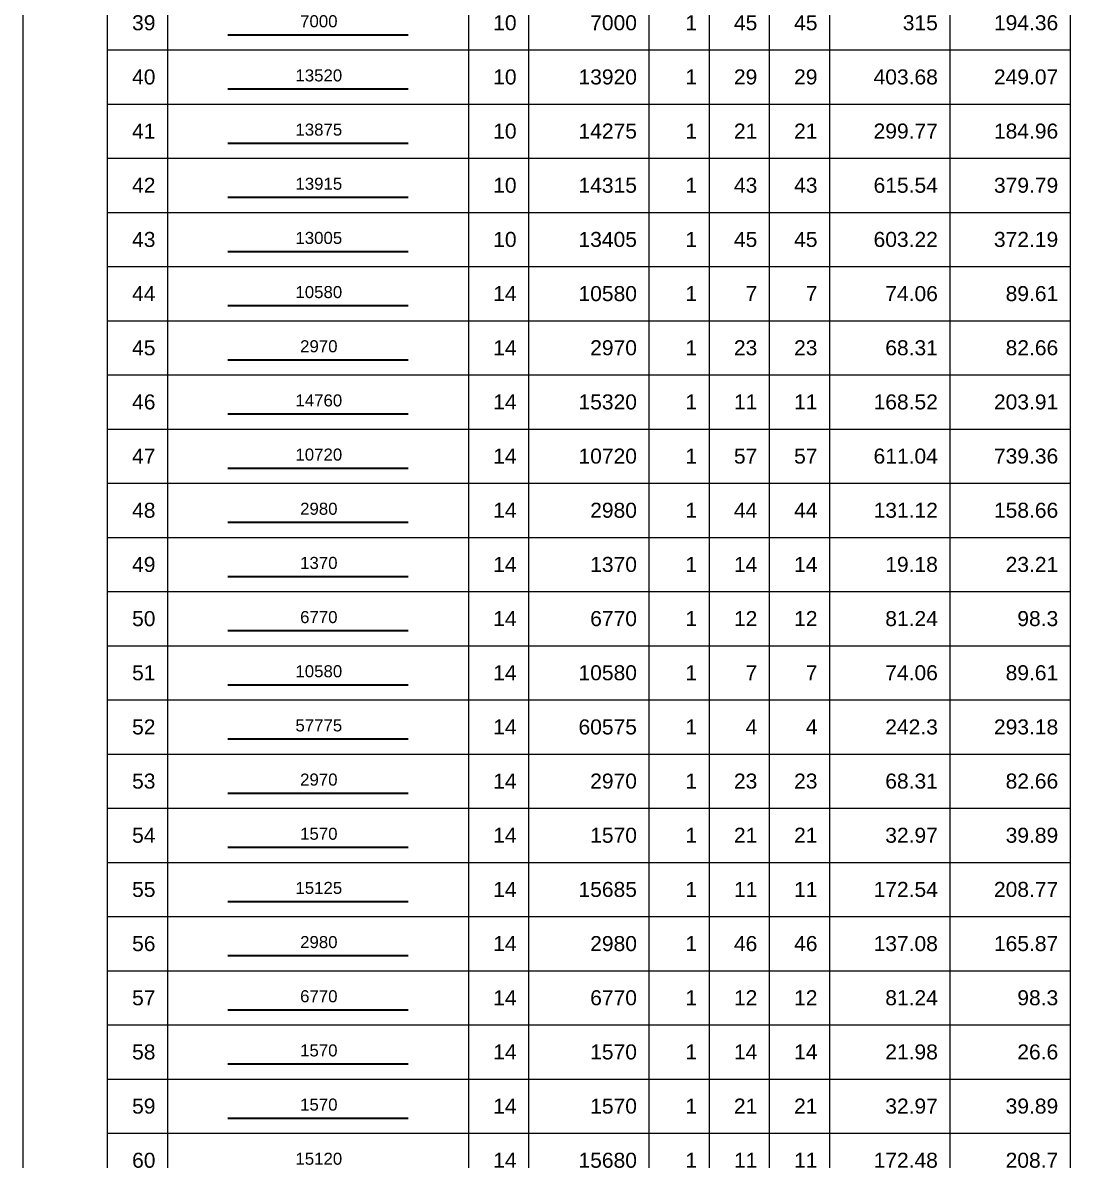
# Model space of a CAD drawing. Header units: millimetres. Extents: x -179076 to 505271, y -35502 to 114955.
# Drawn here: x -34433 to -17028, y 58548 to 77448 of the extents above; entities that cross this region are included whole.
import ezdxf
from ezdxf.enums import TextEntityAlignment as Align

# ---------------------------------------------------------------- set-up
doc = ezdxf.new("R2010")
doc.units = ezdxf.units.MM
for name, color, linetype, lineweight in [('NDC_S_REBAR', 4, 'Continuous', 35), ('NDC_S_VN TEXT', 7, 'Continuous', 20), ('NDC_Table', 3, 'Continuous', 20)]:
    doc.layers.add(name, color=color, linetype=linetype, lineweight=lineweight)
doc.styles.add('ARIAL', font='arial.ttf', dxfattribs={"width": 0.8})

# ---------------------------------------------------------------- blocks, each defined once
blk = doc.blocks.new('dang01')
at = {"layer": 'NDC_S_REBAR'}
blk.add_line((3405, -650), (6405, -650), dxfattribs=at)
at = {"layer": 'NDC_Table'}
for p, q in [((0, 0), (0, -900)), ((1405, 0), (1405, -900)), ((2405, 0), (2405, -900)), ((7405, 0), (7405, -900)), ((8405, 0), (8405, -900)), ((10405, 0), (10405, -900)), ((11405, 0), (11405, -900)), ((12405, 0), (12405, -900)), ((13405, 0), (13405, -900)), ((15405, 0), (15405, -900)), ((17405, 0), (17405, -900)), ((1405, -900), (17405, -900))]:
    blk.add_line(p, q, dxfattribs=at)
at = {"layer": 'NDC_S_VN TEXT', "style": 'ARIAL'}
for p in [(2205, -450), (8205, -450), (10205, -450), (11205, -450), (12205, -450), (13205, -450), (15205, -450), (17205, -450)]:
    blk.add_attdef('D03', text='', height=250, dxfattribs=at).set_placement(p, align=Align.MIDDLE_RIGHT)
blk.add_attdef('00000000', text='', height=200, dxfattribs=at).set_placement((4920, -425), align=Align.MIDDLE_CENTER)

msp = doc.modelspace()

# ---------------------------------------------------------------- block references
at = {"layer": 'NDC_Table'}
ref = msp.add_blockref('dang01', (-34433.5, 77897.7), dxfattribs=at)
ref.add_attrib('D03', '39', dxfattribs={"layer": 'NDC_S_VN TEXT', "height": 250, "style": 'ARIAL'}).set_placement((-32228.2, 77447.7), align=Align.MIDDLE_RIGHT)
ref.add_attrib('00000000', '7000', dxfattribs={"layer": 'NDC_S_VN TEXT', "height": 200, "style": 'ARIAL'}).set_placement((-29513.9, 77473), align=Align.MIDDLE_CENTER)
ref.add_attrib('D03', '10', dxfattribs={"layer": 'NDC_S_VN TEXT', "height": 250, "style": 'ARIAL'}).set_placement((-26228.2, 77447.7), align=Align.MIDDLE_RIGHT)
ref.add_attrib('D03', '7000', dxfattribs={"layer": 'NDC_S_VN TEXT', "height": 250, "style": 'ARIAL'}).set_placement((-24228.2, 77447.7), align=Align.MIDDLE_RIGHT)
ref.add_attrib('D03', '1', dxfattribs={"layer": 'NDC_S_VN TEXT', "height": 250, "style": 'ARIAL'}).set_placement((-23228.2, 77447.7), align=Align.MIDDLE_RIGHT)
ref.add_attrib('D03', '45', dxfattribs={"layer": 'NDC_S_VN TEXT', "height": 250, "style": 'ARIAL'}).set_placement((-22228.2, 77447.7), align=Align.MIDDLE_RIGHT)
ref.add_attrib('D03', '45', dxfattribs={"layer": 'NDC_S_VN TEXT', "height": 250, "style": 'ARIAL'}).set_placement((-21228.2, 77448.1), align=Align.MIDDLE_RIGHT)
ref.add_attrib('D03', '315', dxfattribs={"layer": 'NDC_S_VN TEXT', "height": 250, "style": 'ARIAL'}).set_placement((-19228.2, 77447.7), align=Align.MIDDLE_RIGHT)
ref.add_attrib('D03', '194.36', dxfattribs={"layer": 'NDC_S_VN TEXT', "height": 250, "style": 'ARIAL'}).set_placement((-17228.2, 77447.7), align=Align.MIDDLE_RIGHT)
ref = msp.add_blockref('dang01', (-34433.5, 76997.7), dxfattribs=at)
ref.add_attrib('D03', '40', dxfattribs={"layer": 'NDC_S_VN TEXT', "height": 250, "style": 'ARIAL'}).set_placement((-32228.2, 76547.7), align=Align.MIDDLE_RIGHT)
ref.add_attrib('00000000', '13520', dxfattribs={"layer": 'NDC_S_VN TEXT', "height": 200, "style": 'ARIAL'}).set_placement((-29513.9, 76573), align=Align.MIDDLE_CENTER)
ref.add_attrib('D03', '10', dxfattribs={"layer": 'NDC_S_VN TEXT', "height": 250, "style": 'ARIAL'}).set_placement((-26228.2, 76547.7), align=Align.MIDDLE_RIGHT)
ref.add_attrib('D03', '13920', dxfattribs={"layer": 'NDC_S_VN TEXT', "height": 250, "style": 'ARIAL'}).set_placement((-24228.2, 76547.7), align=Align.MIDDLE_RIGHT)
ref.add_attrib('D03', '1', dxfattribs={"layer": 'NDC_S_VN TEXT', "height": 250, "style": 'ARIAL'}).set_placement((-23228.2, 76547.7), align=Align.MIDDLE_RIGHT)
ref.add_attrib('D03', '29', dxfattribs={"layer": 'NDC_S_VN TEXT', "height": 250, "style": 'ARIAL'}).set_placement((-22228.2, 76547.7), align=Align.MIDDLE_RIGHT)
ref.add_attrib('D03', '29', dxfattribs={"layer": 'NDC_S_VN TEXT', "height": 250, "style": 'ARIAL'}).set_placement((-21228.2, 76548.1), align=Align.MIDDLE_RIGHT)
ref.add_attrib('D03', '403.68', dxfattribs={"layer": 'NDC_S_VN TEXT', "height": 250, "style": 'ARIAL'}).set_placement((-19228.2, 76547.7), align=Align.MIDDLE_RIGHT)
ref.add_attrib('D03', '249.07', dxfattribs={"layer": 'NDC_S_VN TEXT', "height": 250, "style": 'ARIAL'}).set_placement((-17228.2, 76547.7), align=Align.MIDDLE_RIGHT)
ref = msp.add_blockref('dang01', (-34433.5, 76097.7), dxfattribs=at)
ref.add_attrib('D03', '41', dxfattribs={"layer": 'NDC_S_VN TEXT', "height": 250, "style": 'ARIAL'}).set_placement((-32228.2, 75647.7), align=Align.MIDDLE_RIGHT)
ref.add_attrib('00000000', '13875', dxfattribs={"layer": 'NDC_S_VN TEXT', "height": 200, "style": 'ARIAL'}).set_placement((-29513.9, 75673), align=Align.MIDDLE_CENTER)
ref.add_attrib('D03', '10', dxfattribs={"layer": 'NDC_S_VN TEXT', "height": 250, "style": 'ARIAL'}).set_placement((-26228.2, 75647.7), align=Align.MIDDLE_RIGHT)
ref.add_attrib('D03', '14275', dxfattribs={"layer": 'NDC_S_VN TEXT', "height": 250, "style": 'ARIAL'}).set_placement((-24228.2, 75647.7), align=Align.MIDDLE_RIGHT)
ref.add_attrib('D03', '1', dxfattribs={"layer": 'NDC_S_VN TEXT', "height": 250, "style": 'ARIAL'}).set_placement((-23228.2, 75647.7), align=Align.MIDDLE_RIGHT)
ref.add_attrib('D03', '21', dxfattribs={"layer": 'NDC_S_VN TEXT', "height": 250, "style": 'ARIAL'}).set_placement((-22228.2, 75647.7), align=Align.MIDDLE_RIGHT)
ref.add_attrib('D03', '21', dxfattribs={"layer": 'NDC_S_VN TEXT', "height": 250, "style": 'ARIAL'}).set_placement((-21228.2, 75648.1), align=Align.MIDDLE_RIGHT)
ref.add_attrib('D03', '299.77', dxfattribs={"layer": 'NDC_S_VN TEXT', "height": 250, "style": 'ARIAL'}).set_placement((-19228.2, 75647.7), align=Align.MIDDLE_RIGHT)
ref.add_attrib('D03', '184.96', dxfattribs={"layer": 'NDC_S_VN TEXT', "height": 250, "style": 'ARIAL'}).set_placement((-17228.2, 75647.7), align=Align.MIDDLE_RIGHT)
ref = msp.add_blockref('dang01', (-34433.5, 75197.7), dxfattribs=at)
ref.add_attrib('D03', '42', dxfattribs={"layer": 'NDC_S_VN TEXT', "height": 250, "style": 'ARIAL'}).set_placement((-32228.2, 74747.7), align=Align.MIDDLE_RIGHT)
ref.add_attrib('00000000', '13915', dxfattribs={"layer": 'NDC_S_VN TEXT', "height": 200, "style": 'ARIAL'}).set_placement((-29513.9, 74773), align=Align.MIDDLE_CENTER)
ref.add_attrib('D03', '10', dxfattribs={"layer": 'NDC_S_VN TEXT', "height": 250, "style": 'ARIAL'}).set_placement((-26228.2, 74747.7), align=Align.MIDDLE_RIGHT)
ref.add_attrib('D03', '14315', dxfattribs={"layer": 'NDC_S_VN TEXT', "height": 250, "style": 'ARIAL'}).set_placement((-24228.2, 74747.7), align=Align.MIDDLE_RIGHT)
ref.add_attrib('D03', '1', dxfattribs={"layer": 'NDC_S_VN TEXT', "height": 250, "style": 'ARIAL'}).set_placement((-23228.2, 74747.7), align=Align.MIDDLE_RIGHT)
ref.add_attrib('D03', '43', dxfattribs={"layer": 'NDC_S_VN TEXT', "height": 250, "style": 'ARIAL'}).set_placement((-22228.2, 74747.7), align=Align.MIDDLE_RIGHT)
ref.add_attrib('D03', '43', dxfattribs={"layer": 'NDC_S_VN TEXT', "height": 250, "style": 'ARIAL'}).set_placement((-21228.2, 74748.1), align=Align.MIDDLE_RIGHT)
ref.add_attrib('D03', '615.54', dxfattribs={"layer": 'NDC_S_VN TEXT', "height": 250, "style": 'ARIAL'}).set_placement((-19228.2, 74747.7), align=Align.MIDDLE_RIGHT)
ref.add_attrib('D03', '379.79', dxfattribs={"layer": 'NDC_S_VN TEXT', "height": 250, "style": 'ARIAL'}).set_placement((-17228.2, 74747.7), align=Align.MIDDLE_RIGHT)
ref = msp.add_blockref('dang01', (-34433.5, 74297.7), dxfattribs=at)
ref.add_attrib('D03', '43', dxfattribs={"layer": 'NDC_S_VN TEXT', "height": 250, "style": 'ARIAL'}).set_placement((-32228.2, 73847.7), align=Align.MIDDLE_RIGHT)
ref.add_attrib('00000000', '13005', dxfattribs={"layer": 'NDC_S_VN TEXT', "height": 200, "style": 'ARIAL'}).set_placement((-29513.9, 73873), align=Align.MIDDLE_CENTER)
ref.add_attrib('D03', '10', dxfattribs={"layer": 'NDC_S_VN TEXT', "height": 250, "style": 'ARIAL'}).set_placement((-26228.2, 73847.7), align=Align.MIDDLE_RIGHT)
ref.add_attrib('D03', '13405', dxfattribs={"layer": 'NDC_S_VN TEXT', "height": 250, "style": 'ARIAL'}).set_placement((-24228.2, 73847.7), align=Align.MIDDLE_RIGHT)
ref.add_attrib('D03', '1', dxfattribs={"layer": 'NDC_S_VN TEXT', "height": 250, "style": 'ARIAL'}).set_placement((-23228.2, 73847.7), align=Align.MIDDLE_RIGHT)
ref.add_attrib('D03', '45', dxfattribs={"layer": 'NDC_S_VN TEXT', "height": 250, "style": 'ARIAL'}).set_placement((-22228.2, 73847.7), align=Align.MIDDLE_RIGHT)
ref.add_attrib('D03', '45', dxfattribs={"layer": 'NDC_S_VN TEXT', "height": 250, "style": 'ARIAL'}).set_placement((-21228.2, 73848.1), align=Align.MIDDLE_RIGHT)
ref.add_attrib('D03', '603.22', dxfattribs={"layer": 'NDC_S_VN TEXT', "height": 250, "style": 'ARIAL'}).set_placement((-19228.2, 73847.7), align=Align.MIDDLE_RIGHT)
ref.add_attrib('D03', '372.19', dxfattribs={"layer": 'NDC_S_VN TEXT', "height": 250, "style": 'ARIAL'}).set_placement((-17228.2, 73847.7), align=Align.MIDDLE_RIGHT)
ref = msp.add_blockref('dang01', (-34433.5, 73397.7), dxfattribs=at)
ref.add_attrib('D03', '44', dxfattribs={"layer": 'NDC_S_VN TEXT', "height": 250, "style": 'ARIAL'}).set_placement((-32228.2, 72947.7), align=Align.MIDDLE_RIGHT)
ref.add_attrib('00000000', '10580', dxfattribs={"layer": 'NDC_S_VN TEXT', "height": 200, "style": 'ARIAL'}).set_placement((-29513.9, 72973), align=Align.MIDDLE_CENTER)
ref.add_attrib('D03', '14', dxfattribs={"layer": 'NDC_S_VN TEXT', "height": 250, "style": 'ARIAL'}).set_placement((-26228.2, 72947.7), align=Align.MIDDLE_RIGHT)
ref.add_attrib('D03', '10580', dxfattribs={"layer": 'NDC_S_VN TEXT', "height": 250, "style": 'ARIAL'}).set_placement((-24228.2, 72947.7), align=Align.MIDDLE_RIGHT)
ref.add_attrib('D03', '1', dxfattribs={"layer": 'NDC_S_VN TEXT', "height": 250, "style": 'ARIAL'}).set_placement((-23228.2, 72947.7), align=Align.MIDDLE_RIGHT)
ref.add_attrib('D03', '7', dxfattribs={"layer": 'NDC_S_VN TEXT', "height": 250, "style": 'ARIAL'}).set_placement((-22228.2, 72947.7), align=Align.MIDDLE_RIGHT)
ref.add_attrib('D03', '7', dxfattribs={"layer": 'NDC_S_VN TEXT', "height": 250, "style": 'ARIAL'}).set_placement((-21228.2, 72948.1), align=Align.MIDDLE_RIGHT)
ref.add_attrib('D03', '74.06', dxfattribs={"layer": 'NDC_S_VN TEXT', "height": 250, "style": 'ARIAL'}).set_placement((-19228.2, 72947.7), align=Align.MIDDLE_RIGHT)
ref.add_attrib('D03', '89.61', dxfattribs={"layer": 'NDC_S_VN TEXT', "height": 250, "style": 'ARIAL'}).set_placement((-17228.2, 72947.7), align=Align.MIDDLE_RIGHT)
ref = msp.add_blockref('dang01', (-34433.5, 72497.7), dxfattribs=at)
ref.add_attrib('D03', '45', dxfattribs={"layer": 'NDC_S_VN TEXT', "height": 250, "style": 'ARIAL'}).set_placement((-32228.2, 72047.7), align=Align.MIDDLE_RIGHT)
ref.add_attrib('00000000', '2970', dxfattribs={"layer": 'NDC_S_VN TEXT', "height": 200, "style": 'ARIAL'}).set_placement((-29513.9, 72073), align=Align.MIDDLE_CENTER)
ref.add_attrib('D03', '14', dxfattribs={"layer": 'NDC_S_VN TEXT', "height": 250, "style": 'ARIAL'}).set_placement((-26228.2, 72047.7), align=Align.MIDDLE_RIGHT)
ref.add_attrib('D03', '2970', dxfattribs={"layer": 'NDC_S_VN TEXT', "height": 250, "style": 'ARIAL'}).set_placement((-24228.2, 72047.7), align=Align.MIDDLE_RIGHT)
ref.add_attrib('D03', '1', dxfattribs={"layer": 'NDC_S_VN TEXT', "height": 250, "style": 'ARIAL'}).set_placement((-23228.2, 72047.7), align=Align.MIDDLE_RIGHT)
ref.add_attrib('D03', '23', dxfattribs={"layer": 'NDC_S_VN TEXT', "height": 250, "style": 'ARIAL'}).set_placement((-22228.2, 72047.7), align=Align.MIDDLE_RIGHT)
ref.add_attrib('D03', '23', dxfattribs={"layer": 'NDC_S_VN TEXT', "height": 250, "style": 'ARIAL'}).set_placement((-21228.2, 72048.1), align=Align.MIDDLE_RIGHT)
ref.add_attrib('D03', '68.31', dxfattribs={"layer": 'NDC_S_VN TEXT', "height": 250, "style": 'ARIAL'}).set_placement((-19228.2, 72047.7), align=Align.MIDDLE_RIGHT)
ref.add_attrib('D03', '82.66', dxfattribs={"layer": 'NDC_S_VN TEXT', "height": 250, "style": 'ARIAL'}).set_placement((-17228.2, 72047.7), align=Align.MIDDLE_RIGHT)
ref = msp.add_blockref('dang01', (-34433.5, 71597.7), dxfattribs=at)
ref.add_attrib('D03', '46', dxfattribs={"layer": 'NDC_S_VN TEXT', "height": 250, "style": 'ARIAL'}).set_placement((-32228.2, 71147.7), align=Align.MIDDLE_RIGHT)
ref.add_attrib('00000000', '14760', dxfattribs={"layer": 'NDC_S_VN TEXT', "height": 200, "style": 'ARIAL'}).set_placement((-29513.9, 71173), align=Align.MIDDLE_CENTER)
ref.add_attrib('D03', '14', dxfattribs={"layer": 'NDC_S_VN TEXT', "height": 250, "style": 'ARIAL'}).set_placement((-26228.2, 71147.7), align=Align.MIDDLE_RIGHT)
ref.add_attrib('D03', '15320', dxfattribs={"layer": 'NDC_S_VN TEXT', "height": 250, "style": 'ARIAL'}).set_placement((-24228.2, 71147.7), align=Align.MIDDLE_RIGHT)
ref.add_attrib('D03', '1', dxfattribs={"layer": 'NDC_S_VN TEXT', "height": 250, "style": 'ARIAL'}).set_placement((-23228.2, 71147.7), align=Align.MIDDLE_RIGHT)
ref.add_attrib('D03', '11', dxfattribs={"layer": 'NDC_S_VN TEXT', "height": 250, "style": 'ARIAL'}).set_placement((-22228.2, 71147.7), align=Align.MIDDLE_RIGHT)
ref.add_attrib('D03', '11', dxfattribs={"layer": 'NDC_S_VN TEXT', "height": 250, "style": 'ARIAL'}).set_placement((-21228.2, 71148.1), align=Align.MIDDLE_RIGHT)
ref.add_attrib('D03', '168.52', dxfattribs={"layer": 'NDC_S_VN TEXT', "height": 250, "style": 'ARIAL'}).set_placement((-19228.2, 71147.7), align=Align.MIDDLE_RIGHT)
ref.add_attrib('D03', '203.91', dxfattribs={"layer": 'NDC_S_VN TEXT', "height": 250, "style": 'ARIAL'}).set_placement((-17228.2, 71147.7), align=Align.MIDDLE_RIGHT)
ref = msp.add_blockref('dang01', (-34433.5, 70697.7), dxfattribs=at)
ref.add_attrib('D03', '47', dxfattribs={"layer": 'NDC_S_VN TEXT', "height": 250, "style": 'ARIAL'}).set_placement((-32228.2, 70247.7), align=Align.MIDDLE_RIGHT)
ref.add_attrib('00000000', '10720', dxfattribs={"layer": 'NDC_S_VN TEXT', "height": 200, "style": 'ARIAL'}).set_placement((-29513.9, 70273), align=Align.MIDDLE_CENTER)
ref.add_attrib('D03', '14', dxfattribs={"layer": 'NDC_S_VN TEXT', "height": 250, "style": 'ARIAL'}).set_placement((-26228.2, 70247.7), align=Align.MIDDLE_RIGHT)
ref.add_attrib('D03', '10720', dxfattribs={"layer": 'NDC_S_VN TEXT', "height": 250, "style": 'ARIAL'}).set_placement((-24228.2, 70247.7), align=Align.MIDDLE_RIGHT)
ref.add_attrib('D03', '1', dxfattribs={"layer": 'NDC_S_VN TEXT', "height": 250, "style": 'ARIAL'}).set_placement((-23228.2, 70247.7), align=Align.MIDDLE_RIGHT)
ref.add_attrib('D03', '57', dxfattribs={"layer": 'NDC_S_VN TEXT', "height": 250, "style": 'ARIAL'}).set_placement((-22228.2, 70247.7), align=Align.MIDDLE_RIGHT)
ref.add_attrib('D03', '57', dxfattribs={"layer": 'NDC_S_VN TEXT', "height": 250, "style": 'ARIAL'}).set_placement((-21228.2, 70248.1), align=Align.MIDDLE_RIGHT)
ref.add_attrib('D03', '611.04', dxfattribs={"layer": 'NDC_S_VN TEXT', "height": 250, "style": 'ARIAL'}).set_placement((-19228.2, 70247.7), align=Align.MIDDLE_RIGHT)
ref.add_attrib('D03', '739.36', dxfattribs={"layer": 'NDC_S_VN TEXT', "height": 250, "style": 'ARIAL'}).set_placement((-17228.2, 70247.7), align=Align.MIDDLE_RIGHT)
ref = msp.add_blockref('dang01', (-34433.5, 69797.7), dxfattribs=at)
ref.add_attrib('D03', '48', dxfattribs={"layer": 'NDC_S_VN TEXT', "height": 250, "style": 'ARIAL'}).set_placement((-32228.2, 69347.7), align=Align.MIDDLE_RIGHT)
ref.add_attrib('00000000', '2980', dxfattribs={"layer": 'NDC_S_VN TEXT', "height": 200, "style": 'ARIAL'}).set_placement((-29513.9, 69373), align=Align.MIDDLE_CENTER)
ref.add_attrib('D03', '14', dxfattribs={"layer": 'NDC_S_VN TEXT', "height": 250, "style": 'ARIAL'}).set_placement((-26228.2, 69347.7), align=Align.MIDDLE_RIGHT)
ref.add_attrib('D03', '2980', dxfattribs={"layer": 'NDC_S_VN TEXT', "height": 250, "style": 'ARIAL'}).set_placement((-24228.2, 69347.7), align=Align.MIDDLE_RIGHT)
ref.add_attrib('D03', '1', dxfattribs={"layer": 'NDC_S_VN TEXT', "height": 250, "style": 'ARIAL'}).set_placement((-23228.2, 69347.7), align=Align.MIDDLE_RIGHT)
ref.add_attrib('D03', '44', dxfattribs={"layer": 'NDC_S_VN TEXT', "height": 250, "style": 'ARIAL'}).set_placement((-22228.2, 69347.7), align=Align.MIDDLE_RIGHT)
ref.add_attrib('D03', '44', dxfattribs={"layer": 'NDC_S_VN TEXT', "height": 250, "style": 'ARIAL'}).set_placement((-21228.2, 69348.1), align=Align.MIDDLE_RIGHT)
ref.add_attrib('D03', '131.12', dxfattribs={"layer": 'NDC_S_VN TEXT', "height": 250, "style": 'ARIAL'}).set_placement((-19228.2, 69347.7), align=Align.MIDDLE_RIGHT)
ref.add_attrib('D03', '158.66', dxfattribs={"layer": 'NDC_S_VN TEXT', "height": 250, "style": 'ARIAL'}).set_placement((-17228.2, 69347.7), align=Align.MIDDLE_RIGHT)
ref = msp.add_blockref('dang01', (-34433.5, 68897.7), dxfattribs=at)
ref.add_attrib('D03', '49', dxfattribs={"layer": 'NDC_S_VN TEXT', "height": 250, "style": 'ARIAL'}).set_placement((-32228.2, 68447.7), align=Align.MIDDLE_RIGHT)
ref.add_attrib('00000000', '1370', dxfattribs={"layer": 'NDC_S_VN TEXT', "height": 200, "style": 'ARIAL'}).set_placement((-29513.9, 68473), align=Align.MIDDLE_CENTER)
ref.add_attrib('D03', '14', dxfattribs={"layer": 'NDC_S_VN TEXT', "height": 250, "style": 'ARIAL'}).set_placement((-26228.2, 68447.7), align=Align.MIDDLE_RIGHT)
ref.add_attrib('D03', '1370', dxfattribs={"layer": 'NDC_S_VN TEXT', "height": 250, "style": 'ARIAL'}).set_placement((-24228.2, 68447.7), align=Align.MIDDLE_RIGHT)
ref.add_attrib('D03', '1', dxfattribs={"layer": 'NDC_S_VN TEXT', "height": 250, "style": 'ARIAL'}).set_placement((-23228.2, 68447.7), align=Align.MIDDLE_RIGHT)
ref.add_attrib('D03', '14', dxfattribs={"layer": 'NDC_S_VN TEXT', "height": 250, "style": 'ARIAL'}).set_placement((-22228.2, 68447.7), align=Align.MIDDLE_RIGHT)
ref.add_attrib('D03', '14', dxfattribs={"layer": 'NDC_S_VN TEXT', "height": 250, "style": 'ARIAL'}).set_placement((-21228.2, 68448.1), align=Align.MIDDLE_RIGHT)
ref.add_attrib('D03', '19.18', dxfattribs={"layer": 'NDC_S_VN TEXT', "height": 250, "style": 'ARIAL'}).set_placement((-19228.2, 68447.7), align=Align.MIDDLE_RIGHT)
ref.add_attrib('D03', '23.21', dxfattribs={"layer": 'NDC_S_VN TEXT', "height": 250, "style": 'ARIAL'}).set_placement((-17228.2, 68447.7), align=Align.MIDDLE_RIGHT)
ref = msp.add_blockref('dang01', (-34433.5, 67997.7), dxfattribs=at)
ref.add_attrib('D03', '50', dxfattribs={"layer": 'NDC_S_VN TEXT', "height": 250, "style": 'ARIAL'}).set_placement((-32228.2, 67547.7), align=Align.MIDDLE_RIGHT)
ref.add_attrib('00000000', '6770', dxfattribs={"layer": 'NDC_S_VN TEXT', "height": 200, "style": 'ARIAL'}).set_placement((-29513.9, 67573), align=Align.MIDDLE_CENTER)
ref.add_attrib('D03', '14', dxfattribs={"layer": 'NDC_S_VN TEXT', "height": 250, "style": 'ARIAL'}).set_placement((-26228.2, 67547.7), align=Align.MIDDLE_RIGHT)
ref.add_attrib('D03', '6770', dxfattribs={"layer": 'NDC_S_VN TEXT', "height": 250, "style": 'ARIAL'}).set_placement((-24228.2, 67547.7), align=Align.MIDDLE_RIGHT)
ref.add_attrib('D03', '1', dxfattribs={"layer": 'NDC_S_VN TEXT', "height": 250, "style": 'ARIAL'}).set_placement((-23228.2, 67547.7), align=Align.MIDDLE_RIGHT)
ref.add_attrib('D03', '12', dxfattribs={"layer": 'NDC_S_VN TEXT', "height": 250, "style": 'ARIAL'}).set_placement((-22228.2, 67547.7), align=Align.MIDDLE_RIGHT)
ref.add_attrib('D03', '12', dxfattribs={"layer": 'NDC_S_VN TEXT', "height": 250, "style": 'ARIAL'}).set_placement((-21228.2, 67548.1), align=Align.MIDDLE_RIGHT)
ref.add_attrib('D03', '81.24', dxfattribs={"layer": 'NDC_S_VN TEXT', "height": 250, "style": 'ARIAL'}).set_placement((-19228.2, 67547.7), align=Align.MIDDLE_RIGHT)
ref.add_attrib('D03', '98.3', dxfattribs={"layer": 'NDC_S_VN TEXT', "height": 250, "style": 'ARIAL'}).set_placement((-17228.2, 67547.7), align=Align.MIDDLE_RIGHT)
ref = msp.add_blockref('dang01', (-34433.5, 67097.7), dxfattribs=at)
ref.add_attrib('D03', '51', dxfattribs={"layer": 'NDC_S_VN TEXT', "height": 250, "style": 'ARIAL'}).set_placement((-32228.2, 66647.7), align=Align.MIDDLE_RIGHT)
ref.add_attrib('00000000', '10580', dxfattribs={"layer": 'NDC_S_VN TEXT', "height": 200, "style": 'ARIAL'}).set_placement((-29513.9, 66673), align=Align.MIDDLE_CENTER)
ref.add_attrib('D03', '14', dxfattribs={"layer": 'NDC_S_VN TEXT', "height": 250, "style": 'ARIAL'}).set_placement((-26228.2, 66647.7), align=Align.MIDDLE_RIGHT)
ref.add_attrib('D03', '10580', dxfattribs={"layer": 'NDC_S_VN TEXT', "height": 250, "style": 'ARIAL'}).set_placement((-24228.2, 66647.7), align=Align.MIDDLE_RIGHT)
ref.add_attrib('D03', '1', dxfattribs={"layer": 'NDC_S_VN TEXT', "height": 250, "style": 'ARIAL'}).set_placement((-23228.2, 66647.7), align=Align.MIDDLE_RIGHT)
ref.add_attrib('D03', '7', dxfattribs={"layer": 'NDC_S_VN TEXT', "height": 250, "style": 'ARIAL'}).set_placement((-22228.2, 66647.7), align=Align.MIDDLE_RIGHT)
ref.add_attrib('D03', '7', dxfattribs={"layer": 'NDC_S_VN TEXT', "height": 250, "style": 'ARIAL'}).set_placement((-21228.2, 66648.1), align=Align.MIDDLE_RIGHT)
ref.add_attrib('D03', '74.06', dxfattribs={"layer": 'NDC_S_VN TEXT', "height": 250, "style": 'ARIAL'}).set_placement((-19228.2, 66647.7), align=Align.MIDDLE_RIGHT)
ref.add_attrib('D03', '89.61', dxfattribs={"layer": 'NDC_S_VN TEXT', "height": 250, "style": 'ARIAL'}).set_placement((-17228.2, 66647.7), align=Align.MIDDLE_RIGHT)
ref = msp.add_blockref('dang01', (-34433.5, 66197.7), dxfattribs=at)
ref.add_attrib('D03', '52', dxfattribs={"layer": 'NDC_S_VN TEXT', "height": 250, "style": 'ARIAL'}).set_placement((-32228.2, 65747.7), align=Align.MIDDLE_RIGHT)
ref.add_attrib('00000000', '57775', dxfattribs={"layer": 'NDC_S_VN TEXT', "height": 200, "style": 'ARIAL'}).set_placement((-29513.9, 65773), align=Align.MIDDLE_CENTER)
ref.add_attrib('D03', '14', dxfattribs={"layer": 'NDC_S_VN TEXT', "height": 250, "style": 'ARIAL'}).set_placement((-26228.2, 65747.7), align=Align.MIDDLE_RIGHT)
ref.add_attrib('D03', '60575', dxfattribs={"layer": 'NDC_S_VN TEXT', "height": 250, "style": 'ARIAL'}).set_placement((-24228.2, 65747.7), align=Align.MIDDLE_RIGHT)
ref.add_attrib('D03', '1', dxfattribs={"layer": 'NDC_S_VN TEXT', "height": 250, "style": 'ARIAL'}).set_placement((-23228.2, 65747.7), align=Align.MIDDLE_RIGHT)
ref.add_attrib('D03', '4', dxfattribs={"layer": 'NDC_S_VN TEXT', "height": 250, "style": 'ARIAL'}).set_placement((-22228.2, 65747.7), align=Align.MIDDLE_RIGHT)
ref.add_attrib('D03', '4', dxfattribs={"layer": 'NDC_S_VN TEXT', "height": 250, "style": 'ARIAL'}).set_placement((-21228.2, 65748.1), align=Align.MIDDLE_RIGHT)
ref.add_attrib('D03', '242.3', dxfattribs={"layer": 'NDC_S_VN TEXT', "height": 250, "style": 'ARIAL'}).set_placement((-19228.2, 65747.7), align=Align.MIDDLE_RIGHT)
ref.add_attrib('D03', '293.18', dxfattribs={"layer": 'NDC_S_VN TEXT', "height": 250, "style": 'ARIAL'}).set_placement((-17228.2, 65747.7), align=Align.MIDDLE_RIGHT)
ref = msp.add_blockref('dang01', (-34433.5, 65297.7), dxfattribs=at)
ref.add_attrib('D03', '53', dxfattribs={"layer": 'NDC_S_VN TEXT', "height": 250, "style": 'ARIAL'}).set_placement((-32228.2, 64847.7), align=Align.MIDDLE_RIGHT)
ref.add_attrib('00000000', '2970', dxfattribs={"layer": 'NDC_S_VN TEXT', "height": 200, "style": 'ARIAL'}).set_placement((-29513.9, 64873), align=Align.MIDDLE_CENTER)
ref.add_attrib('D03', '14', dxfattribs={"layer": 'NDC_S_VN TEXT', "height": 250, "style": 'ARIAL'}).set_placement((-26228.2, 64847.7), align=Align.MIDDLE_RIGHT)
ref.add_attrib('D03', '2970', dxfattribs={"layer": 'NDC_S_VN TEXT', "height": 250, "style": 'ARIAL'}).set_placement((-24228.2, 64847.7), align=Align.MIDDLE_RIGHT)
ref.add_attrib('D03', '1', dxfattribs={"layer": 'NDC_S_VN TEXT', "height": 250, "style": 'ARIAL'}).set_placement((-23228.2, 64847.7), align=Align.MIDDLE_RIGHT)
ref.add_attrib('D03', '23', dxfattribs={"layer": 'NDC_S_VN TEXT', "height": 250, "style": 'ARIAL'}).set_placement((-22228.2, 64847.7), align=Align.MIDDLE_RIGHT)
ref.add_attrib('D03', '23', dxfattribs={"layer": 'NDC_S_VN TEXT', "height": 250, "style": 'ARIAL'}).set_placement((-21228.2, 64848.1), align=Align.MIDDLE_RIGHT)
ref.add_attrib('D03', '68.31', dxfattribs={"layer": 'NDC_S_VN TEXT', "height": 250, "style": 'ARIAL'}).set_placement((-19228.2, 64847.7), align=Align.MIDDLE_RIGHT)
ref.add_attrib('D03', '82.66', dxfattribs={"layer": 'NDC_S_VN TEXT', "height": 250, "style": 'ARIAL'}).set_placement((-17228.2, 64847.7), align=Align.MIDDLE_RIGHT)
ref = msp.add_blockref('dang01', (-34433.5, 64397.7), dxfattribs=at)
ref.add_attrib('D03', '54', dxfattribs={"layer": 'NDC_S_VN TEXT', "height": 250, "style": 'ARIAL'}).set_placement((-32228.2, 63947.7), align=Align.MIDDLE_RIGHT)
ref.add_attrib('00000000', '1570', dxfattribs={"layer": 'NDC_S_VN TEXT', "height": 200, "style": 'ARIAL'}).set_placement((-29513.9, 63973), align=Align.MIDDLE_CENTER)
ref.add_attrib('D03', '14', dxfattribs={"layer": 'NDC_S_VN TEXT', "height": 250, "style": 'ARIAL'}).set_placement((-26228.2, 63947.7), align=Align.MIDDLE_RIGHT)
ref.add_attrib('D03', '1570', dxfattribs={"layer": 'NDC_S_VN TEXT', "height": 250, "style": 'ARIAL'}).set_placement((-24228.2, 63947.7), align=Align.MIDDLE_RIGHT)
ref.add_attrib('D03', '1', dxfattribs={"layer": 'NDC_S_VN TEXT', "height": 250, "style": 'ARIAL'}).set_placement((-23228.2, 63947.7), align=Align.MIDDLE_RIGHT)
ref.add_attrib('D03', '21', dxfattribs={"layer": 'NDC_S_VN TEXT', "height": 250, "style": 'ARIAL'}).set_placement((-22228.2, 63947.7), align=Align.MIDDLE_RIGHT)
ref.add_attrib('D03', '21', dxfattribs={"layer": 'NDC_S_VN TEXT', "height": 250, "style": 'ARIAL'}).set_placement((-21228.2, 63948.1), align=Align.MIDDLE_RIGHT)
ref.add_attrib('D03', '32.97', dxfattribs={"layer": 'NDC_S_VN TEXT', "height": 250, "style": 'ARIAL'}).set_placement((-19228.2, 63947.7), align=Align.MIDDLE_RIGHT)
ref.add_attrib('D03', '39.89', dxfattribs={"layer": 'NDC_S_VN TEXT', "height": 250, "style": 'ARIAL'}).set_placement((-17228.2, 63947.7), align=Align.MIDDLE_RIGHT)
ref = msp.add_blockref('dang01', (-34433.5, 63497.7), dxfattribs=at)
ref.add_attrib('D03', '55', dxfattribs={"layer": 'NDC_S_VN TEXT', "height": 250, "style": 'ARIAL'}).set_placement((-32228.2, 63047.7), align=Align.MIDDLE_RIGHT)
ref.add_attrib('00000000', '15125', dxfattribs={"layer": 'NDC_S_VN TEXT', "height": 200, "style": 'ARIAL'}).set_placement((-29513.9, 63073), align=Align.MIDDLE_CENTER)
ref.add_attrib('D03', '14', dxfattribs={"layer": 'NDC_S_VN TEXT', "height": 250, "style": 'ARIAL'}).set_placement((-26228.2, 63047.7), align=Align.MIDDLE_RIGHT)
ref.add_attrib('D03', '15685', dxfattribs={"layer": 'NDC_S_VN TEXT', "height": 250, "style": 'ARIAL'}).set_placement((-24228.2, 63047.7), align=Align.MIDDLE_RIGHT)
ref.add_attrib('D03', '1', dxfattribs={"layer": 'NDC_S_VN TEXT', "height": 250, "style": 'ARIAL'}).set_placement((-23228.2, 63047.7), align=Align.MIDDLE_RIGHT)
ref.add_attrib('D03', '11', dxfattribs={"layer": 'NDC_S_VN TEXT', "height": 250, "style": 'ARIAL'}).set_placement((-22228.2, 63047.7), align=Align.MIDDLE_RIGHT)
ref.add_attrib('D03', '11', dxfattribs={"layer": 'NDC_S_VN TEXT', "height": 250, "style": 'ARIAL'}).set_placement((-21228.2, 63048.1), align=Align.MIDDLE_RIGHT)
ref.add_attrib('D03', '172.54', dxfattribs={"layer": 'NDC_S_VN TEXT', "height": 250, "style": 'ARIAL'}).set_placement((-19228.2, 63047.7), align=Align.MIDDLE_RIGHT)
ref.add_attrib('D03', '208.77', dxfattribs={"layer": 'NDC_S_VN TEXT', "height": 250, "style": 'ARIAL'}).set_placement((-17228.2, 63047.7), align=Align.MIDDLE_RIGHT)
ref = msp.add_blockref('dang01', (-34433.5, 62597.7), dxfattribs=at)
ref.add_attrib('D03', '56', dxfattribs={"layer": 'NDC_S_VN TEXT', "height": 250, "style": 'ARIAL'}).set_placement((-32228.2, 62147.7), align=Align.MIDDLE_RIGHT)
ref.add_attrib('00000000', '2980', dxfattribs={"layer": 'NDC_S_VN TEXT', "height": 200, "style": 'ARIAL'}).set_placement((-29513.9, 62173), align=Align.MIDDLE_CENTER)
ref.add_attrib('D03', '14', dxfattribs={"layer": 'NDC_S_VN TEXT', "height": 250, "style": 'ARIAL'}).set_placement((-26228.2, 62147.7), align=Align.MIDDLE_RIGHT)
ref.add_attrib('D03', '2980', dxfattribs={"layer": 'NDC_S_VN TEXT', "height": 250, "style": 'ARIAL'}).set_placement((-24228.2, 62147.7), align=Align.MIDDLE_RIGHT)
ref.add_attrib('D03', '1', dxfattribs={"layer": 'NDC_S_VN TEXT', "height": 250, "style": 'ARIAL'}).set_placement((-23228.2, 62147.7), align=Align.MIDDLE_RIGHT)
ref.add_attrib('D03', '46', dxfattribs={"layer": 'NDC_S_VN TEXT', "height": 250, "style": 'ARIAL'}).set_placement((-22228.2, 62147.7), align=Align.MIDDLE_RIGHT)
ref.add_attrib('D03', '46', dxfattribs={"layer": 'NDC_S_VN TEXT', "height": 250, "style": 'ARIAL'}).set_placement((-21228.2, 62148.1), align=Align.MIDDLE_RIGHT)
ref.add_attrib('D03', '137.08', dxfattribs={"layer": 'NDC_S_VN TEXT', "height": 250, "style": 'ARIAL'}).set_placement((-19228.2, 62147.7), align=Align.MIDDLE_RIGHT)
ref.add_attrib('D03', '165.87', dxfattribs={"layer": 'NDC_S_VN TEXT', "height": 250, "style": 'ARIAL'}).set_placement((-17228.2, 62147.7), align=Align.MIDDLE_RIGHT)
ref = msp.add_blockref('dang01', (-34433.5, 61697.7), dxfattribs=at)
ref.add_attrib('D03', '57', dxfattribs={"layer": 'NDC_S_VN TEXT', "height": 250, "style": 'ARIAL'}).set_placement((-32228.2, 61247.7), align=Align.MIDDLE_RIGHT)
ref.add_attrib('00000000', '6770', dxfattribs={"layer": 'NDC_S_VN TEXT', "height": 200, "style": 'ARIAL'}).set_placement((-29513.9, 61273), align=Align.MIDDLE_CENTER)
ref.add_attrib('D03', '14', dxfattribs={"layer": 'NDC_S_VN TEXT', "height": 250, "style": 'ARIAL'}).set_placement((-26228.2, 61247.7), align=Align.MIDDLE_RIGHT)
ref.add_attrib('D03', '6770', dxfattribs={"layer": 'NDC_S_VN TEXT', "height": 250, "style": 'ARIAL'}).set_placement((-24228.2, 61247.7), align=Align.MIDDLE_RIGHT)
ref.add_attrib('D03', '1', dxfattribs={"layer": 'NDC_S_VN TEXT', "height": 250, "style": 'ARIAL'}).set_placement((-23228.2, 61247.7), align=Align.MIDDLE_RIGHT)
ref.add_attrib('D03', '12', dxfattribs={"layer": 'NDC_S_VN TEXT', "height": 250, "style": 'ARIAL'}).set_placement((-22228.2, 61247.7), align=Align.MIDDLE_RIGHT)
ref.add_attrib('D03', '12', dxfattribs={"layer": 'NDC_S_VN TEXT', "height": 250, "style": 'ARIAL'}).set_placement((-21228.2, 61248.1), align=Align.MIDDLE_RIGHT)
ref.add_attrib('D03', '81.24', dxfattribs={"layer": 'NDC_S_VN TEXT', "height": 250, "style": 'ARIAL'}).set_placement((-19228.2, 61247.7), align=Align.MIDDLE_RIGHT)
ref.add_attrib('D03', '98.3', dxfattribs={"layer": 'NDC_S_VN TEXT', "height": 250, "style": 'ARIAL'}).set_placement((-17228.2, 61247.7), align=Align.MIDDLE_RIGHT)
ref = msp.add_blockref('dang01', (-34433.5, 60797.7), dxfattribs=at)
ref.add_attrib('D03', '58', dxfattribs={"layer": 'NDC_S_VN TEXT', "height": 250, "style": 'ARIAL'}).set_placement((-32228.2, 60347.7), align=Align.MIDDLE_RIGHT)
ref.add_attrib('00000000', '1570', dxfattribs={"layer": 'NDC_S_VN TEXT', "height": 200, "style": 'ARIAL'}).set_placement((-29513.9, 60373), align=Align.MIDDLE_CENTER)
ref.add_attrib('D03', '14', dxfattribs={"layer": 'NDC_S_VN TEXT', "height": 250, "style": 'ARIAL'}).set_placement((-26228.2, 60347.7), align=Align.MIDDLE_RIGHT)
ref.add_attrib('D03', '1570', dxfattribs={"layer": 'NDC_S_VN TEXT', "height": 250, "style": 'ARIAL'}).set_placement((-24228.2, 60347.7), align=Align.MIDDLE_RIGHT)
ref.add_attrib('D03', '1', dxfattribs={"layer": 'NDC_S_VN TEXT', "height": 250, "style": 'ARIAL'}).set_placement((-23228.2, 60347.7), align=Align.MIDDLE_RIGHT)
ref.add_attrib('D03', '14', dxfattribs={"layer": 'NDC_S_VN TEXT', "height": 250, "style": 'ARIAL'}).set_placement((-22228.2, 60347.7), align=Align.MIDDLE_RIGHT)
ref.add_attrib('D03', '14', dxfattribs={"layer": 'NDC_S_VN TEXT', "height": 250, "style": 'ARIAL'}).set_placement((-21228.2, 60348.1), align=Align.MIDDLE_RIGHT)
ref.add_attrib('D03', '21.98', dxfattribs={"layer": 'NDC_S_VN TEXT', "height": 250, "style": 'ARIAL'}).set_placement((-19228.2, 60347.7), align=Align.MIDDLE_RIGHT)
ref.add_attrib('D03', '26.6', dxfattribs={"layer": 'NDC_S_VN TEXT', "height": 250, "style": 'ARIAL'}).set_placement((-17228.2, 60347.7), align=Align.MIDDLE_RIGHT)
ref = msp.add_blockref('dang01', (-34433.5, 59897.7), dxfattribs=at)
ref.add_attrib('D03', '59', dxfattribs={"layer": 'NDC_S_VN TEXT', "height": 250, "style": 'ARIAL'}).set_placement((-32228.2, 59447.7), align=Align.MIDDLE_RIGHT)
ref.add_attrib('00000000', '1570', dxfattribs={"layer": 'NDC_S_VN TEXT', "height": 200, "style": 'ARIAL'}).set_placement((-29513.9, 59473), align=Align.MIDDLE_CENTER)
ref.add_attrib('D03', '14', dxfattribs={"layer": 'NDC_S_VN TEXT', "height": 250, "style": 'ARIAL'}).set_placement((-26228.2, 59447.7), align=Align.MIDDLE_RIGHT)
ref.add_attrib('D03', '1570', dxfattribs={"layer": 'NDC_S_VN TEXT', "height": 250, "style": 'ARIAL'}).set_placement((-24228.2, 59447.7), align=Align.MIDDLE_RIGHT)
ref.add_attrib('D03', '1', dxfattribs={"layer": 'NDC_S_VN TEXT', "height": 250, "style": 'ARIAL'}).set_placement((-23228.2, 59447.7), align=Align.MIDDLE_RIGHT)
ref.add_attrib('D03', '21', dxfattribs={"layer": 'NDC_S_VN TEXT', "height": 250, "style": 'ARIAL'}).set_placement((-22228.2, 59447.7), align=Align.MIDDLE_RIGHT)
ref.add_attrib('D03', '21', dxfattribs={"layer": 'NDC_S_VN TEXT', "height": 250, "style": 'ARIAL'}).set_placement((-21228.2, 59448.1), align=Align.MIDDLE_RIGHT)
ref.add_attrib('D03', '32.97', dxfattribs={"layer": 'NDC_S_VN TEXT', "height": 250, "style": 'ARIAL'}).set_placement((-19228.2, 59447.7), align=Align.MIDDLE_RIGHT)
ref.add_attrib('D03', '39.89', dxfattribs={"layer": 'NDC_S_VN TEXT', "height": 250, "style": 'ARIAL'}).set_placement((-17228.2, 59447.7), align=Align.MIDDLE_RIGHT)
ref = msp.add_blockref('dang01', (-34433.5, 58997.7), dxfattribs=at)
ref.add_attrib('D03', '60', dxfattribs={"layer": 'NDC_S_VN TEXT', "height": 250, "style": 'ARIAL'}).set_placement((-32228.2, 58547.7), align=Align.MIDDLE_RIGHT)
ref.add_attrib('00000000', '15120', dxfattribs={"layer": 'NDC_S_VN TEXT', "height": 200, "style": 'ARIAL'}).set_placement((-29513.9, 58573), align=Align.MIDDLE_CENTER)
ref.add_attrib('D03', '14', dxfattribs={"layer": 'NDC_S_VN TEXT', "height": 250, "style": 'ARIAL'}).set_placement((-26228.2, 58547.7), align=Align.MIDDLE_RIGHT)
ref.add_attrib('D03', '15680', dxfattribs={"layer": 'NDC_S_VN TEXT', "height": 250, "style": 'ARIAL'}).set_placement((-24228.2, 58547.7), align=Align.MIDDLE_RIGHT)
ref.add_attrib('D03', '1', dxfattribs={"layer": 'NDC_S_VN TEXT', "height": 250, "style": 'ARIAL'}).set_placement((-23228.2, 58547.7), align=Align.MIDDLE_RIGHT)
ref.add_attrib('D03', '11', dxfattribs={"layer": 'NDC_S_VN TEXT', "height": 250, "style": 'ARIAL'}).set_placement((-22228.2, 58547.7), align=Align.MIDDLE_RIGHT)
ref.add_attrib('D03', '11', dxfattribs={"layer": 'NDC_S_VN TEXT', "height": 250, "style": 'ARIAL'}).set_placement((-21228.2, 58548.1), align=Align.MIDDLE_RIGHT)
ref.add_attrib('D03', '172.48', dxfattribs={"layer": 'NDC_S_VN TEXT', "height": 250, "style": 'ARIAL'}).set_placement((-19228.2, 58547.7), align=Align.MIDDLE_RIGHT)
ref.add_attrib('D03', '208.7', dxfattribs={"layer": 'NDC_S_VN TEXT', "height": 250, "style": 'ARIAL'}).set_placement((-17228.2, 58547.7), align=Align.MIDDLE_RIGHT)

doc.saveas('drawing.dxf')
